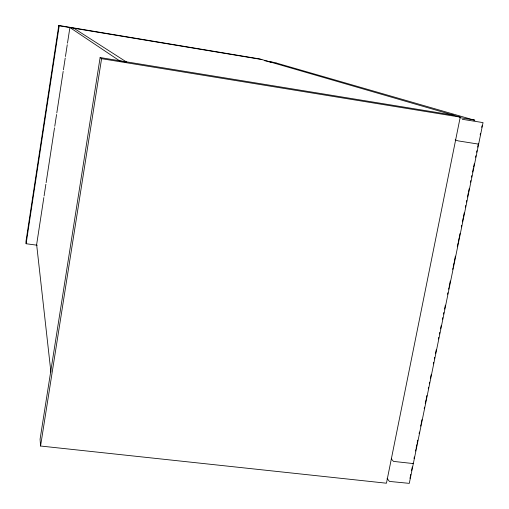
<?xml version="1.0" encoding="UTF-8"?>
<svg xmlns="http://www.w3.org/2000/svg" width="509" height="509" viewBox="0 0 509 509"><rect width="100%" height="100%" fill="white"/><g stroke="black" fill="none" stroke-linecap="round" stroke-linejoin="round"><path stroke-width="0.76" d="M387.082 478.403L389.436 481.419L409.293 483.359L483.041 122.612L462.299 119.291M474.878 120.315L275.967 62.925L267.855 61.576M453.538 115.18L100.12 57.549L40.077 439.178L40.567 446.024L386.446 483.213L460.238 117.127L259.711 58.929L58.77 25.45L25.953 241.565L26.112 243.728L37.132 245.223M26.112 243.728L59.216 25.794L58.77 25.45M43.844 197.562L36.642 244.587L50.913 372.13M44.086 195.997L45.886 184.239M46.122 182.674L54.527 127.816M54.768 126.245L56.569 114.493M56.811 112.922L63.173 71.387M63.415 69.822L65.216 58.064M65.451 56.499L67.252 44.741M67.493 43.176L69.898 27.499L119.863 61.004L126.671 62.117L73.703 28.135M40.567 446.024L101.584 58.688L100.12 57.549M275.98 63.561L275.967 62.925M409.961 478.365L410.273 476.85M410.458 475.934L410.776 474.375M411.514 470.787L412.29 466.995M414.014 458.533L414.332 456.98M415.548 451.031L415.866 449.479M416.082 448.416L416.877 444.522M417.138 443.25L417.774 440.139M419.111 433.623L419.429 432.065M420.638 426.128L420.956 424.576M421.178 423.501L421.974 419.613M424.201 408.714L424.519 407.155M425.25 403.567L426.046 399.673M426.268 398.592L426.905 395.48M428.273 388.781L428.591 387.222M429.291 383.799L429.609 382.246M430.34 378.664L431.136 374.777M433.363 363.878L433.681 362.325M434.381 358.89L434.699 357.331M435.43 353.761L436.226 349.874M438.453 338.981L438.771 337.422M439.471 333.974L439.789 332.422M440.52 328.865L441.157 325.754M442.499 319.188L442.817 317.629M443.543 314.078L443.861 312.52M444.567 309.065L445.362 305.171M447.589 294.272L447.907 292.72M448.626 289.176L448.944 287.623M449.18 286.491L450.293 281.038M452.679 269.363L452.997 267.804M453.239 266.614L454.034 262.72M454.27 261.575L455.383 256.129M457.292 246.789L458.087 242.895M458.329 241.711L459.124 237.818M459.36 236.666L459.996 233.555M461.351 226.925L461.669 225.372M462.382 221.873L463.177 217.979M463.419 216.809L464.214 212.921M465.404 207.08L465.729 205.528M466.441 202.028L466.759 200.47M467.478 196.964L468.274 193.07M468.509 191.912L469.145 188.794M470.501 182.171L470.819 180.612M471.531 177.126L471.849 175.567M472.568 172.048L473.364 168.161M473.599 167.009L474.235 163.898M475.591 157.262L475.909 155.703M476.621 152.223L476.939 150.67M477.658 147.139L478.295 144.028L478.638 144.142L458.183 140.891L455.173 139.886M480.165 134.872L480.477 133.345M481.711 127.326L482.036 125.723M101.584 58.688L460.238 117.127M460.123 117.694L474.719 120.073M59.216 25.794L261.836 59.547M264.763 60.743L273.454 62.314M413.06 463.209L413.327 463.578L393.476 461.396L391.326 458.914"/></g></svg>
